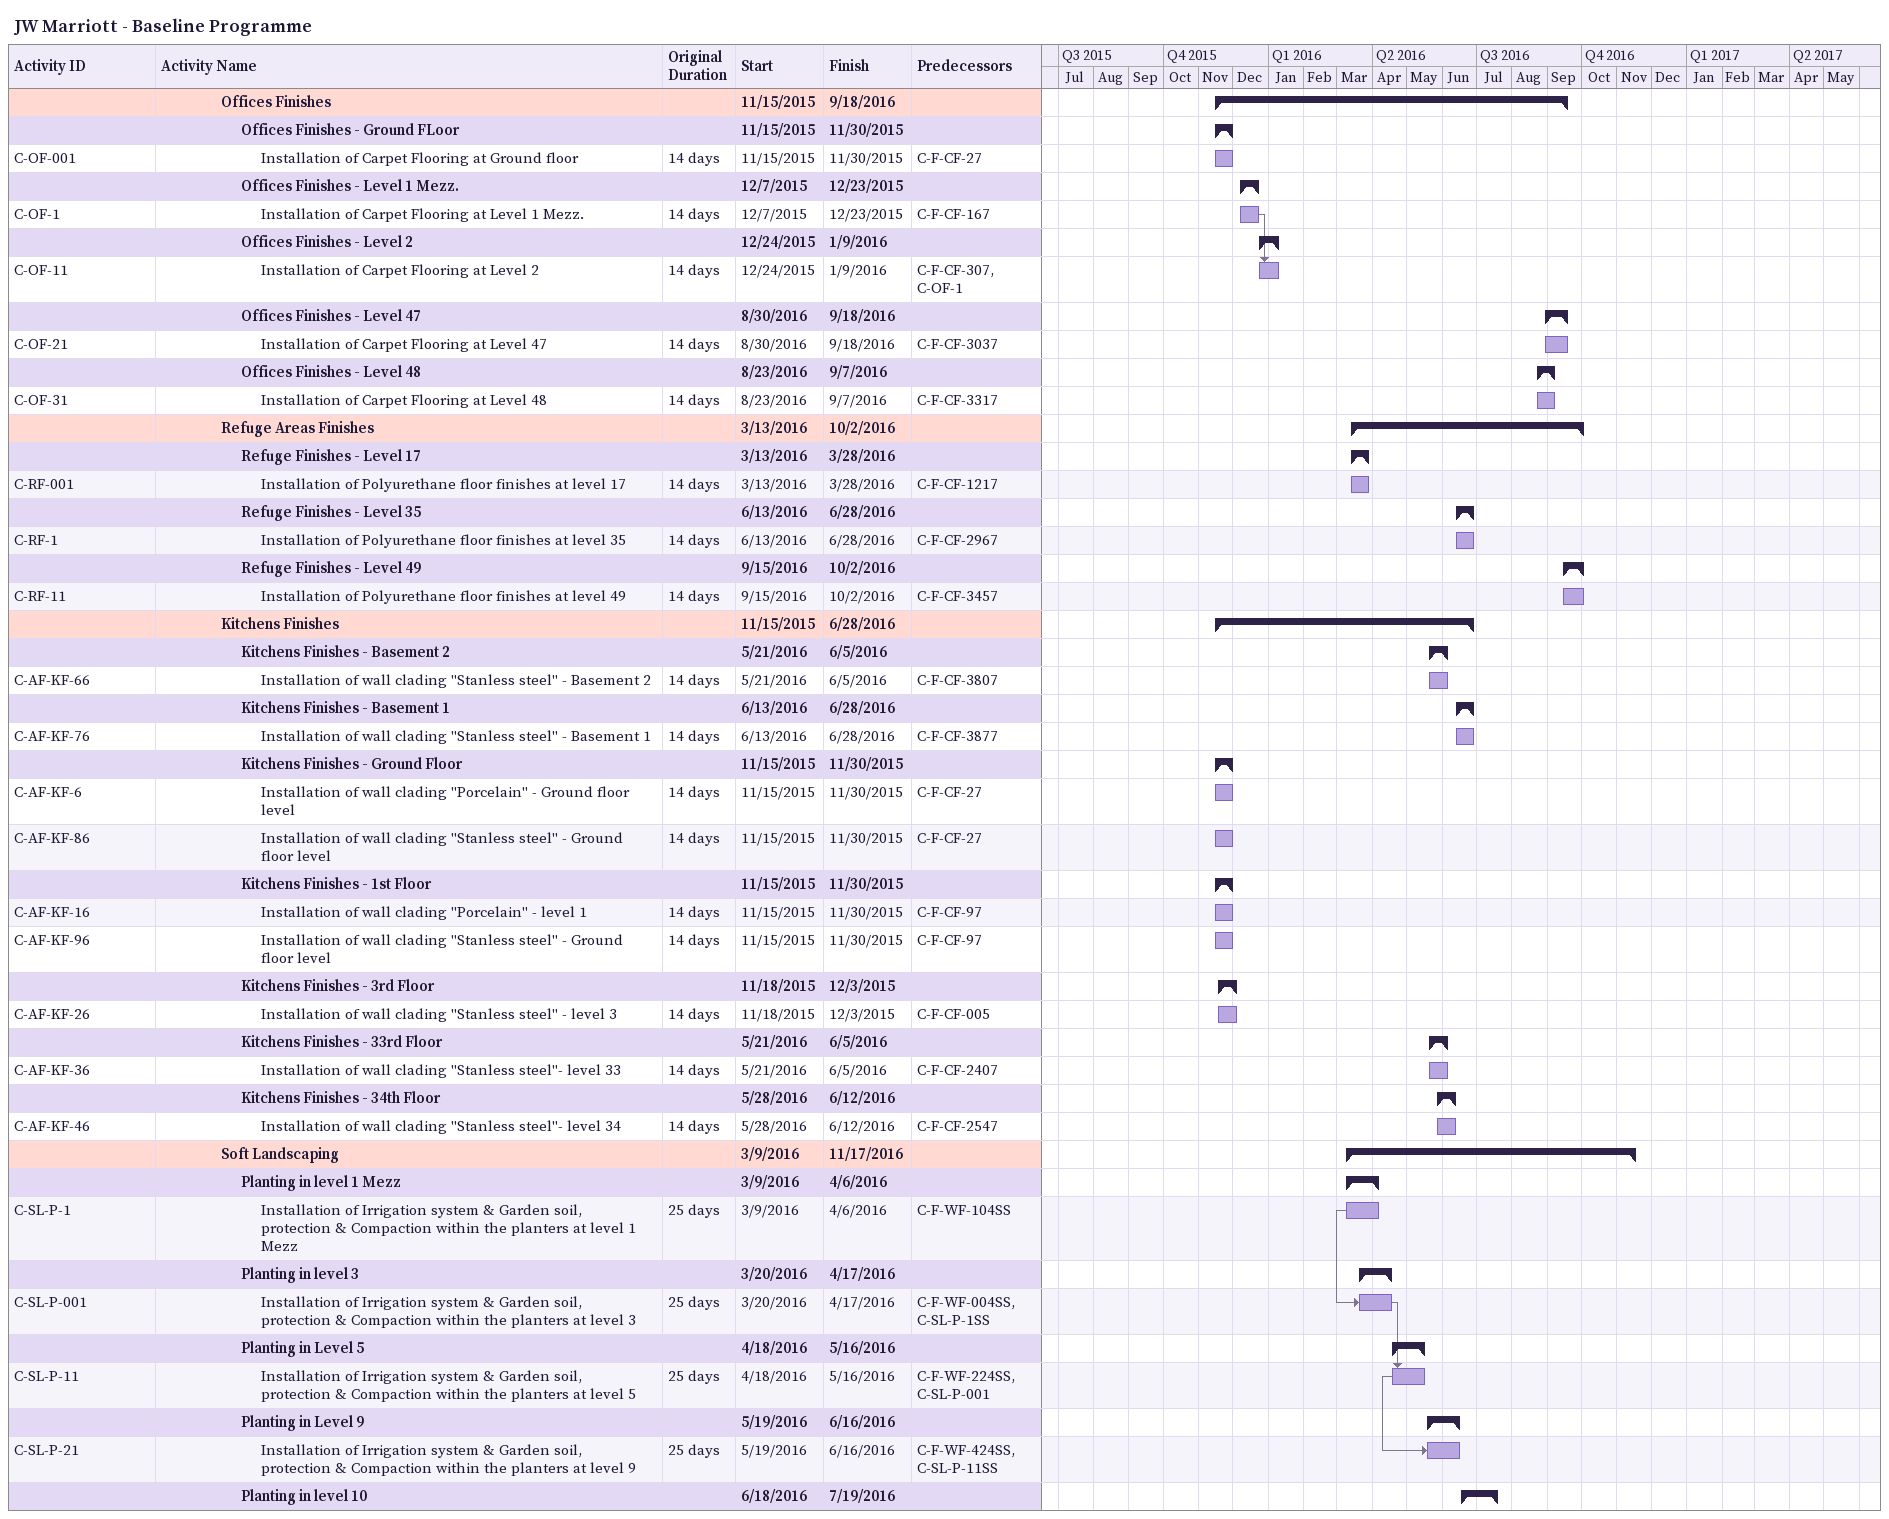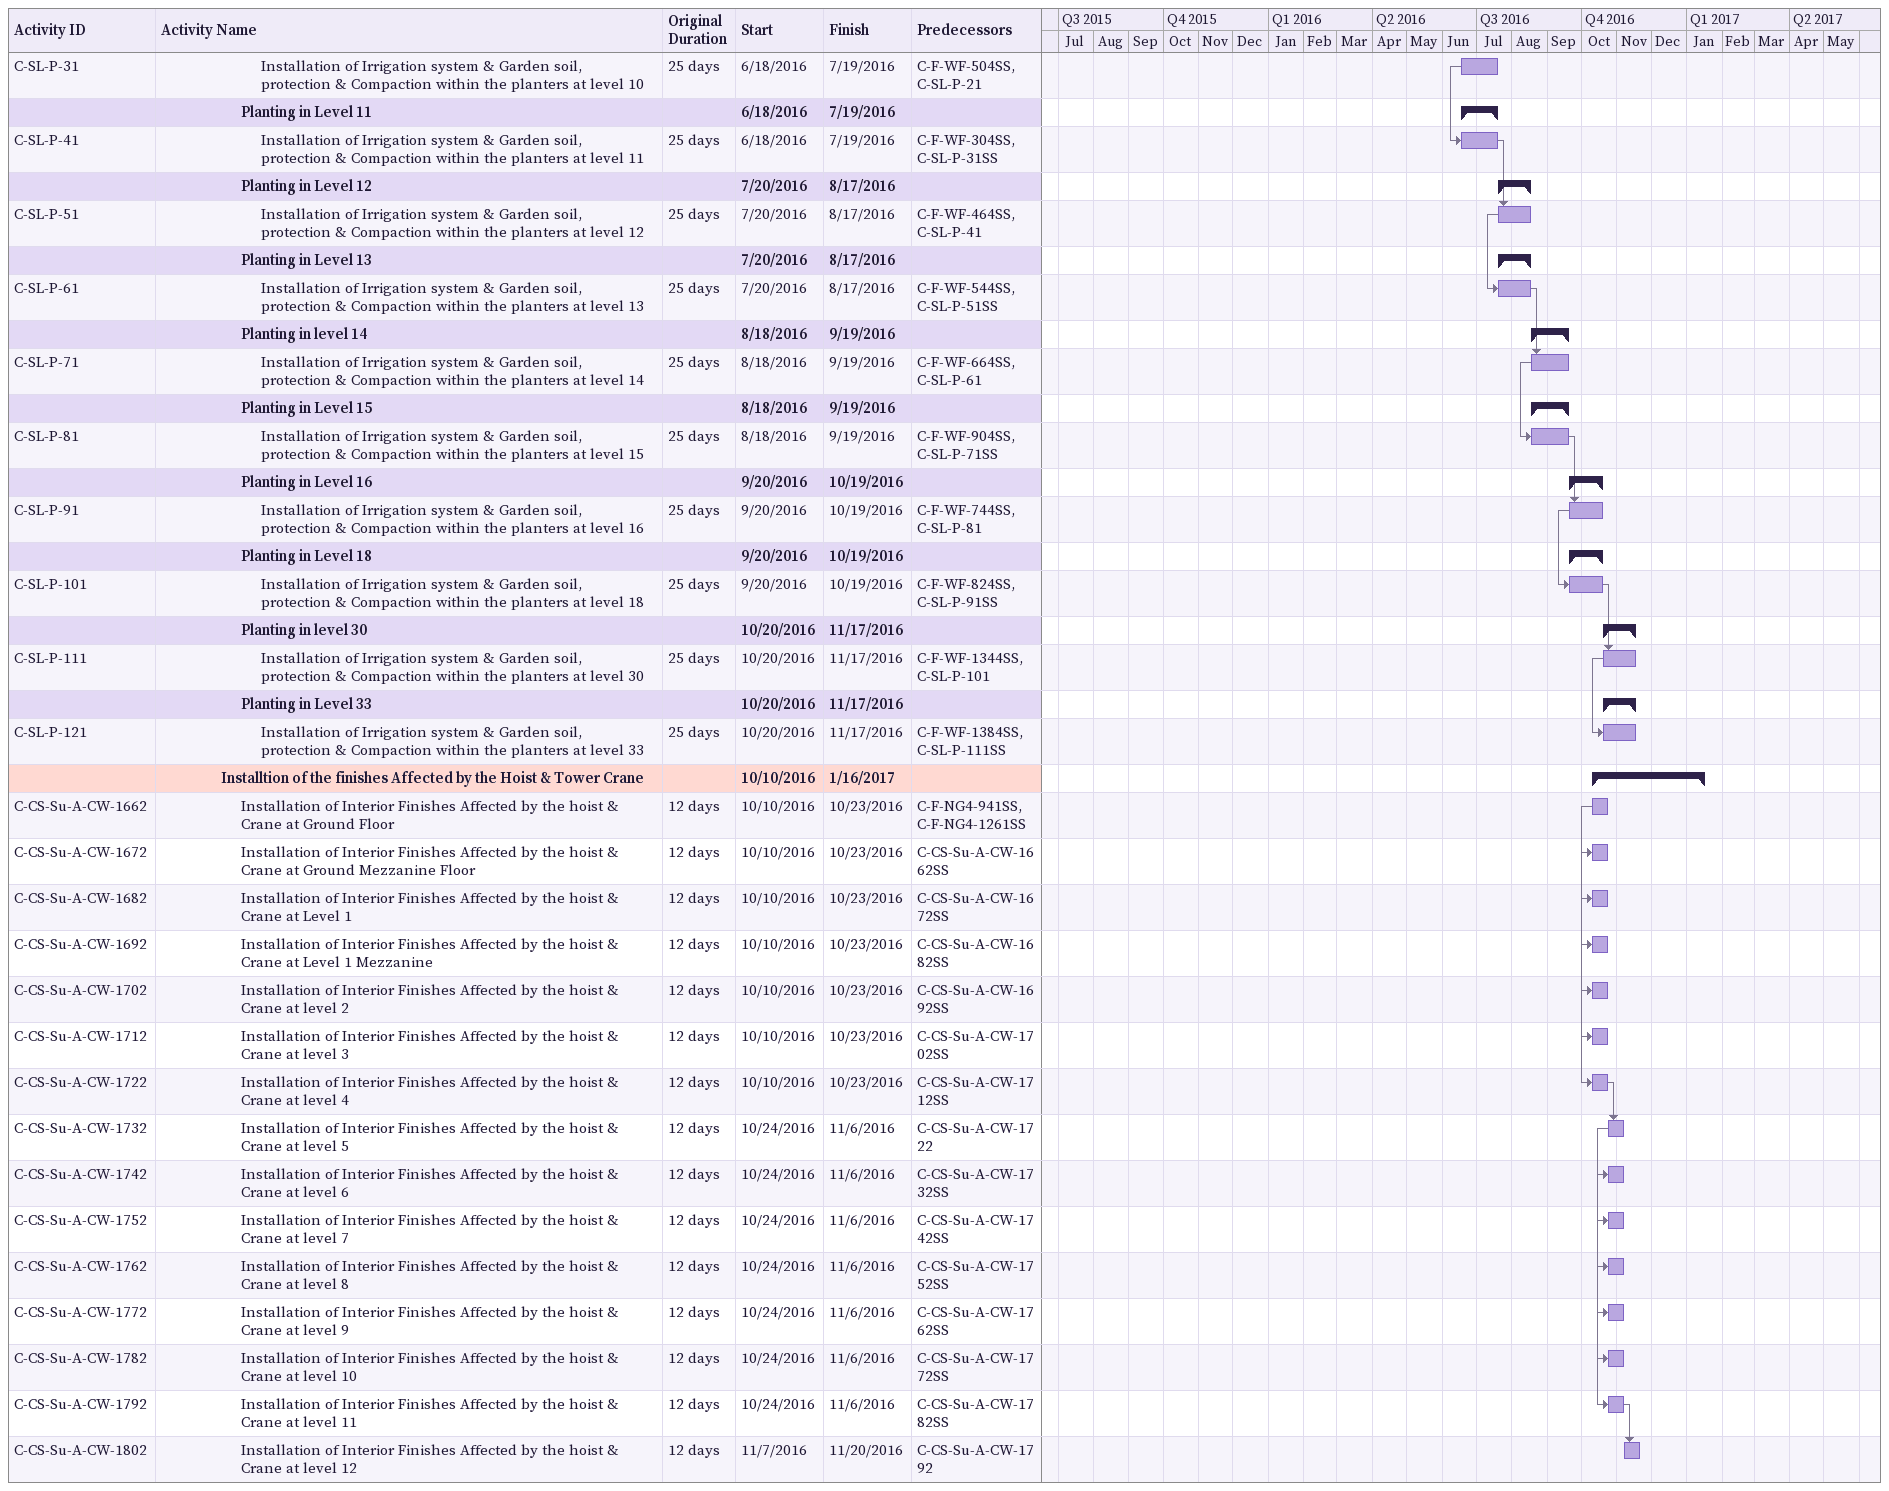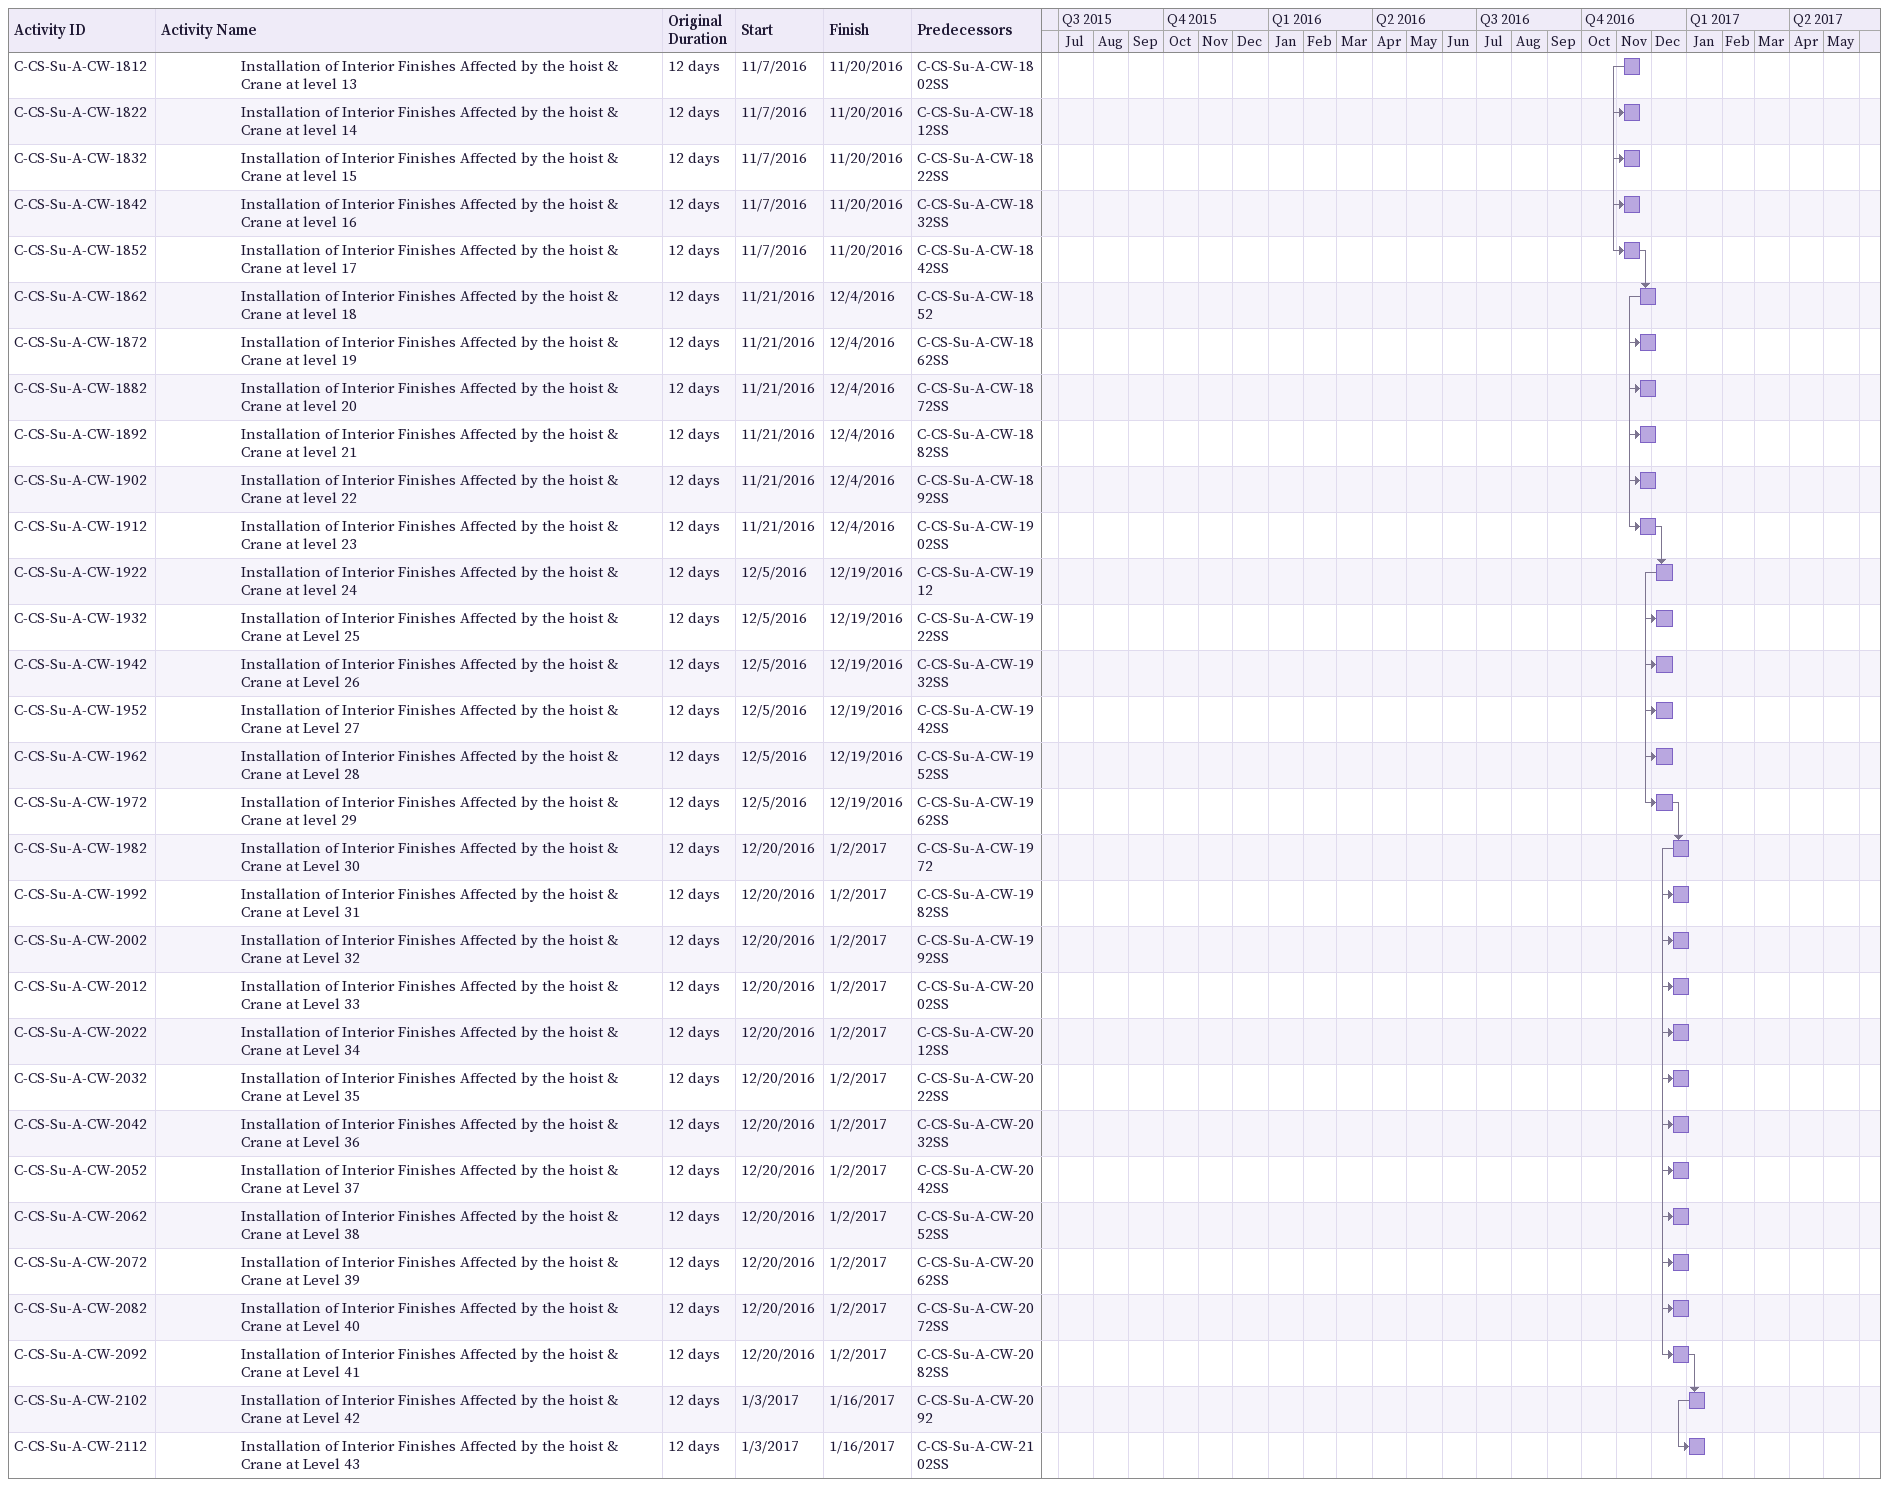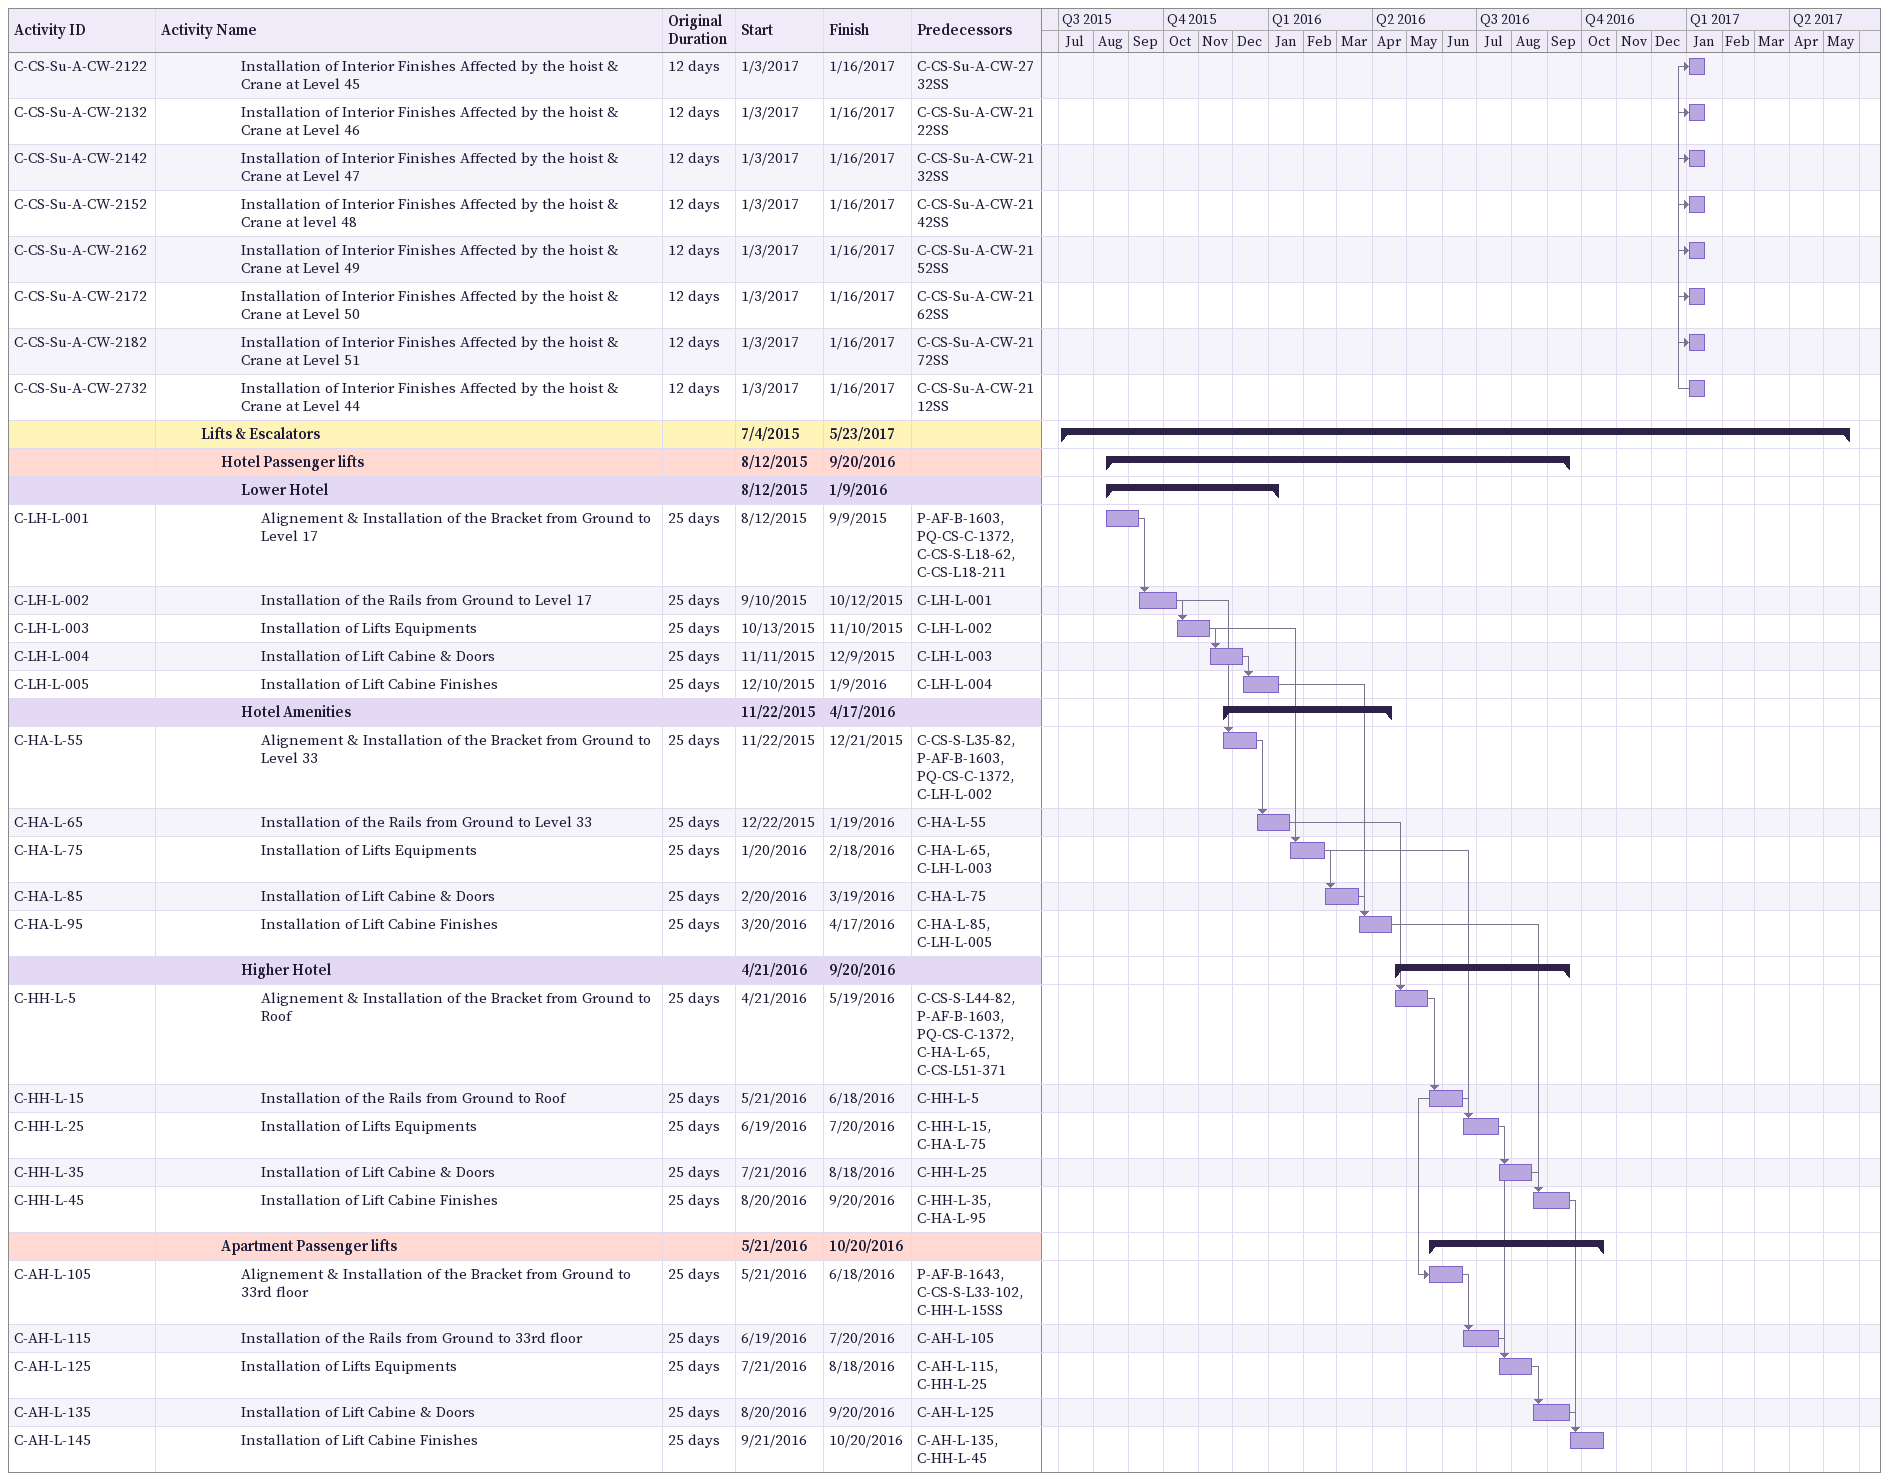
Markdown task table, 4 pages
JW Marriott - Baseline Programme

| ID | Level | Task | Original duration | Start | Finish | Predecessors |
|---|---|---|---|---|---|---|
|  | 4 | **Offices Finishes** |  | 2015-11-15 | 2016-09-18 |  |
|  | 5 | **Offices Finishes - Ground FLoor** |  | 2015-11-15 | 2015-11-30 |  |
| C-OF-001 | 6 | Installation of Carpet Flooring at Ground floor | 14d | 2015-11-15 | 2015-11-30 | C-F-CF-27 |
|  | 5 | **Offices Finishes - Level 1 Mezz.** |  | 2015-12-07 | 2015-12-23 |  |
| C-OF-1 | 6 | Installation of Carpet Flooring at Level 1 Mezz. | 14d | 2015-12-07 | 2015-12-23 | C-F-CF-167 |
|  | 5 | **Offices Finishes - Level 2** |  | 2015-12-24 | 2016-01-09 |  |
| C-OF-11 | 6 | Installation of Carpet Flooring at Level 2 | 14d | 2015-12-24 | 2016-01-09 | C-F-CF-307, C-OF-1 |
|  | 5 | **Offices Finishes - Level 47** |  | 2016-08-30 | 2016-09-18 |  |
| C-OF-21 | 6 | Installation of Carpet Flooring at Level 47 | 14d | 2016-08-30 | 2016-09-18 | C-F-CF-3037 |
|  | 5 | **Offices Finishes - Level 48** |  | 2016-08-23 | 2016-09-07 |  |
| C-OF-31 | 6 | Installation of Carpet Flooring at Level 48 | 14d | 2016-08-23 | 2016-09-07 | C-F-CF-3317 |
|  | 4 | **Refuge Areas Finishes** |  | 2016-03-13 | 2016-10-02 |  |
|  | 5 | **Refuge Finishes - Level 17** |  | 2016-03-13 | 2016-03-28 |  |
| C-RF-001 | 6 | Installation of Polyurethane floor finishes at level 17 | 14d | 2016-03-13 | 2016-03-28 | C-F-CF-1217 |
|  | 5 | **Refuge Finishes - Level 35** |  | 2016-06-13 | 2016-06-28 |  |
| C-RF-1 | 6 | Installation of Polyurethane floor finishes at level 35 | 14d | 2016-06-13 | 2016-06-28 | C-F-CF-2967 |
|  | 5 | **Refuge Finishes - Level 49** |  | 2016-09-15 | 2016-10-02 |  |
| C-RF-11 | 6 | Installation of Polyurethane floor finishes at level 49 | 14d | 2016-09-15 | 2016-10-02 | C-F-CF-3457 |
|  | 4 | **Kitchens Finishes** |  | 2015-11-15 | 2016-06-28 |  |
|  | 5 | **Kitchens Finishes - Basement 2** |  | 2016-05-21 | 2016-06-05 |  |
| C-AF-KF-66 | 6 | Installation of wall clading "Stanless steel" - Basement 2 | 14d | 2016-05-21 | 2016-06-05 | C-F-CF-3807 |
|  | 5 | **Kitchens Finishes - Basement 1** |  | 2016-06-13 | 2016-06-28 |  |
| C-AF-KF-76 | 6 | Installation of wall clading "Stanless steel" - Basement 1 | 14d | 2016-06-13 | 2016-06-28 | C-F-CF-3877 |
|  | 5 | **Kitchens Finishes - Ground Floor** |  | 2015-11-15 | 2015-11-30 |  |
| C-AF-KF-6 | 6 | Installation of wall clading "Porcelain" - Ground floor level | 14d | 2015-11-15 | 2015-11-30 | C-F-CF-27 |
| C-AF-KF-86 | 6 | Installation of wall clading "Stanless steel" - Ground floor level | 14d | 2015-11-15 | 2015-11-30 | C-F-CF-27 |
|  | 5 | **Kitchens Finishes - 1st Floor** |  | 2015-11-15 | 2015-11-30 |  |
| C-AF-KF-16 | 6 | Installation of wall clading "Porcelain" - level 1 | 14d | 2015-11-15 | 2015-11-30 | C-F-CF-97 |
| C-AF-KF-96 | 6 | Installation of wall clading "Stanless steel" - Ground floor level | 14d | 2015-11-15 | 2015-11-30 | C-F-CF-97 |
|  | 5 | **Kitchens Finishes - 3rd Floor** |  | 2015-11-18 | 2015-12-03 |  |
| C-AF-KF-26 | 6 | Installation of wall clading "Stanless steel" - level 3 | 14d | 2015-11-18 | 2015-12-03 | C-F-CF-005 |
|  | 5 | **Kitchens Finishes - 33rd Floor** |  | 2016-05-21 | 2016-06-05 |  |
| C-AF-KF-36 | 6 | Installation of wall clading "Stanless steel"- level 33 | 14d | 2016-05-21 | 2016-06-05 | C-F-CF-2407 |
|  | 5 | **Kitchens Finishes - 34th Floor** |  | 2016-05-28 | 2016-06-12 |  |
| C-AF-KF-46 | 6 | Installation of wall clading "Stanless steel"- level 34 | 14d | 2016-05-28 | 2016-06-12 | C-F-CF-2547 |
|  | 4 | **Soft Landscaping** |  | 2016-03-09 | 2016-11-17 |  |
|  | 5 | **Planting in level 1 Mezz** |  | 2016-03-09 | 2016-04-06 |  |
| C-SL-P-1 | 6 | Installation of Irrigation system & Garden soil, protection & Compaction within the planters at level 1 Mezz | 25d | 2016-03-09 | 2016-04-06 | C-F-WF-104SS |
|  | 5 | **Planting in level 3** |  | 2016-03-20 | 2016-04-17 |  |
| C-SL-P-001 | 6 | Installation of Irrigation system & Garden soil, protection & Compaction within the planters at level 3 | 25d | 2016-03-20 | 2016-04-17 | C-F-WF-004SS, C-SL-P-1SS |
|  | 5 | **Planting in Level 5** |  | 2016-04-18 | 2016-05-16 |  |
| C-SL-P-11 | 6 | Installation of Irrigation system & Garden soil, protection & Compaction within the planters at level 5 | 25d | 2016-04-18 | 2016-05-16 | C-F-WF-224SS, C-SL-P-001 |
|  | 5 | **Planting in Level 9** |  | 2016-05-19 | 2016-06-16 |  |
| C-SL-P-21 | 6 | Installation of Irrigation system & Garden soil, protection & Compaction within the planters at level 9 | 25d | 2016-05-19 | 2016-06-16 | C-F-WF-424SS, C-SL-P-11SS |
|  | 5 | **Planting in level 10** |  | 2016-06-18 | 2016-07-19 |  |
| C-SL-P-31 | 6 | Installation of Irrigation system & Garden soil, protection & Compaction within the planters at level 10 | 25d | 2016-06-18 | 2016-07-19 | C-F-WF-504SS, C-SL-P-21 |
|  | 5 | **Planting in Level 11** |  | 2016-06-18 | 2016-07-19 |  |
| C-SL-P-41 | 6 | Installation of Irrigation system & Garden soil, protection & Compaction within the planters at level 11 | 25d | 2016-06-18 | 2016-07-19 | C-F-WF-304SS, C-SL-P-31SS |
|  | 5 | **Planting in Level 12** |  | 2016-07-20 | 2016-08-17 |  |
| C-SL-P-51 | 6 | Installation of Irrigation system & Garden soil, protection & Compaction within the planters at level 12 | 25d | 2016-07-20 | 2016-08-17 | C-F-WF-464SS, C-SL-P-41 |
|  | 5 | **Planting in Level 13** |  | 2016-07-20 | 2016-08-17 |  |
| C-SL-P-61 | 6 | Installation of Irrigation system & Garden soil, protection & Compaction within the planters at level 13 | 25d | 2016-07-20 | 2016-08-17 | C-F-WF-544SS, C-SL-P-51SS |
|  | 5 | **Planting in level 14** |  | 2016-08-18 | 2016-09-19 |  |
| C-SL-P-71 | 6 | Installation of Irrigation system & Garden soil, protection & Compaction within the planters at level 14 | 25d | 2016-08-18 | 2016-09-19 | C-F-WF-664SS, C-SL-P-61 |
|  | 5 | **Planting in Level 15** |  | 2016-08-18 | 2016-09-19 |  |
| C-SL-P-81 | 6 | Installation of Irrigation system & Garden soil, protection & Compaction within the planters at level 15 | 25d | 2016-08-18 | 2016-09-19 | C-F-WF-904SS, C-SL-P-71SS |
|  | 5 | **Planting in Level 16** |  | 2016-09-20 | 2016-10-19 |  |
| C-SL-P-91 | 6 | Installation of Irrigation system & Garden soil, protection & Compaction within the planters at level 16 | 25d | 2016-09-20 | 2016-10-19 | C-F-WF-744SS, C-SL-P-81 |
|  | 5 | **Planting in Level 18** |  | 2016-09-20 | 2016-10-19 |  |
| C-SL-P-101 | 6 | Installation of Irrigation system & Garden soil, protection & Compaction within the planters at level 18 | 25d | 2016-09-20 | 2016-10-19 | C-F-WF-824SS, C-SL-P-91SS |
|  | 5 | **Planting in level 30** |  | 2016-10-20 | 2016-11-17 |  |
| C-SL-P-111 | 6 | Installation of Irrigation system & Garden soil, protection & Compaction within the planters at level 30 | 25d | 2016-10-20 | 2016-11-17 | C-F-WF-1344SS, C-SL-P-101 |
|  | 5 | **Planting in Level 33** |  | 2016-10-20 | 2016-11-17 |  |
| C-SL-P-121 | 6 | Installation of Irrigation system & Garden soil, protection & Compaction within the planters at level 33 | 25d | 2016-10-20 | 2016-11-17 | C-F-WF-1384SS, C-SL-P-111SS |
|  | 4 | **Installtion of the finishes Affected by the Hoist & Tower Crane** |  | 2016-10-10 | 2017-01-16 |  |
| C-CS-Su-A-CW-1662 | 5 | Installation of Interior Finishes Affected by the hoist & Crane at Ground Floor | 12d | 2016-10-10 | 2016-10-23 | C-F-NG4-941SS, C-F-NG4-1261SS |
| C-CS-Su-A-CW-1672 | 5 | Installation of Interior Finishes Affected by the hoist & Crane at Ground Mezzanine Floor | 12d | 2016-10-10 | 2016-10-23 | C-CS-Su-A-CW-1662SS |
| C-CS-Su-A-CW-1682 | 5 | Installation of Interior Finishes Affected by the hoist & Crane at Level 1 | 12d | 2016-10-10 | 2016-10-23 | C-CS-Su-A-CW-1672SS |
| C-CS-Su-A-CW-1692 | 5 | Installation of Interior Finishes Affected by the hoist & Crane at Level 1 Mezzanine | 12d | 2016-10-10 | 2016-10-23 | C-CS-Su-A-CW-1682SS |
| C-CS-Su-A-CW-1702 | 5 | Installation of Interior Finishes Affected by the hoist & Crane at level 2 | 12d | 2016-10-10 | 2016-10-23 | C-CS-Su-A-CW-1692SS |
| C-CS-Su-A-CW-1712 | 5 | Installation of Interior Finishes Affected by the hoist & Crane at level 3 | 12d | 2016-10-10 | 2016-10-23 | C-CS-Su-A-CW-1702SS |
| C-CS-Su-A-CW-1722 | 5 | Installation of Interior Finishes Affected by the hoist & Crane at level 4 | 12d | 2016-10-10 | 2016-10-23 | C-CS-Su-A-CW-1712SS |
| C-CS-Su-A-CW-1732 | 5 | Installation of Interior Finishes Affected by the hoist & Crane at level 5 | 12d | 2016-10-24 | 2016-11-06 | C-CS-Su-A-CW-1722 |
| C-CS-Su-A-CW-1742 | 5 | Installation of Interior Finishes Affected by the hoist & Crane at level 6 | 12d | 2016-10-24 | 2016-11-06 | C-CS-Su-A-CW-1732SS |
| C-CS-Su-A-CW-1752 | 5 | Installation of Interior Finishes Affected by the hoist & Crane at level 7 | 12d | 2016-10-24 | 2016-11-06 | C-CS-Su-A-CW-1742SS |
| C-CS-Su-A-CW-1762 | 5 | Installation of Interior Finishes Affected by the hoist & Crane at level 8 | 12d | 2016-10-24 | 2016-11-06 | C-CS-Su-A-CW-1752SS |
| C-CS-Su-A-CW-1772 | 5 | Installation of Interior Finishes Affected by the hoist & Crane at level 9 | 12d | 2016-10-24 | 2016-11-06 | C-CS-Su-A-CW-1762SS |
| C-CS-Su-A-CW-1782 | 5 | Installation of Interior Finishes Affected by the hoist & Crane at level 10 | 12d | 2016-10-24 | 2016-11-06 | C-CS-Su-A-CW-1772SS |
| C-CS-Su-A-CW-1792 | 5 | Installation of Interior Finishes Affected by the hoist & Crane at level 11 | 12d | 2016-10-24 | 2016-11-06 | C-CS-Su-A-CW-1782SS |
| C-CS-Su-A-CW-1802 | 5 | Installation of Interior Finishes Affected by the hoist & Crane at level 12 | 12d | 2016-11-07 | 2016-11-20 | C-CS-Su-A-CW-1792 |
| C-CS-Su-A-CW-1812 | 5 | Installation of Interior Finishes Affected by the hoist & Crane at level 13 | 12d | 2016-11-07 | 2016-11-20 | C-CS-Su-A-CW-1802SS |
| C-CS-Su-A-CW-1822 | 5 | Installation of Interior Finishes Affected by the hoist & Crane at level 14 | 12d | 2016-11-07 | 2016-11-20 | C-CS-Su-A-CW-1812SS |
| C-CS-Su-A-CW-1832 | 5 | Installation of Interior Finishes Affected by the hoist & Crane at level 15 | 12d | 2016-11-07 | 2016-11-20 | C-CS-Su-A-CW-1822SS |
| C-CS-Su-A-CW-1842 | 5 | Installation of Interior Finishes Affected by the hoist & Crane at level 16 | 12d | 2016-11-07 | 2016-11-20 | C-CS-Su-A-CW-1832SS |
| C-CS-Su-A-CW-1852 | 5 | Installation of Interior Finishes Affected by the hoist & Crane at level 17 | 12d | 2016-11-07 | 2016-11-20 | C-CS-Su-A-CW-1842SS |
| C-CS-Su-A-CW-1862 | 5 | Installation of Interior Finishes Affected by the hoist & Crane at level 18 | 12d | 2016-11-21 | 2016-12-04 | C-CS-Su-A-CW-1852 |
| C-CS-Su-A-CW-1872 | 5 | Installation of Interior Finishes Affected by the hoist & Crane at level 19 | 12d | 2016-11-21 | 2016-12-04 | C-CS-Su-A-CW-1862SS |
| C-CS-Su-A-CW-1882 | 5 | Installation of Interior Finishes Affected by the hoist & Crane at level 20 | 12d | 2016-11-21 | 2016-12-04 | C-CS-Su-A-CW-1872SS |
| C-CS-Su-A-CW-1892 | 5 | Installation of Interior Finishes Affected by the hoist & Crane at level 21 | 12d | 2016-11-21 | 2016-12-04 | C-CS-Su-A-CW-1882SS |
| C-CS-Su-A-CW-1902 | 5 | Installation of Interior Finishes Affected by the hoist & Crane at level 22 | 12d | 2016-11-21 | 2016-12-04 | C-CS-Su-A-CW-1892SS |
| C-CS-Su-A-CW-1912 | 5 | Installation of Interior Finishes Affected by the hoist & Crane at level 23 | 12d | 2016-11-21 | 2016-12-04 | C-CS-Su-A-CW-1902SS |
| C-CS-Su-A-CW-1922 | 5 | Installation of Interior Finishes Affected by the hoist & Crane at level 24 | 12d | 2016-12-05 | 2016-12-19 | C-CS-Su-A-CW-1912 |
| C-CS-Su-A-CW-1932 | 5 | Installation of Interior Finishes Affected by the hoist & Crane at Level 25 | 12d | 2016-12-05 | 2016-12-19 | C-CS-Su-A-CW-1922SS |
| C-CS-Su-A-CW-1942 | 5 | Installation of Interior Finishes Affected by the hoist & Crane at Level 26 | 12d | 2016-12-05 | 2016-12-19 | C-CS-Su-A-CW-1932SS |
| C-CS-Su-A-CW-1952 | 5 | Installation of Interior Finishes Affected by the hoist & Crane at Level 27 | 12d | 2016-12-05 | 2016-12-19 | C-CS-Su-A-CW-1942SS |
| C-CS-Su-A-CW-1962 | 5 | Installation of Interior Finishes Affected by the hoist & Crane at Level 28 | 12d | 2016-12-05 | 2016-12-19 | C-CS-Su-A-CW-1952SS |
| C-CS-Su-A-CW-1972 | 5 | Installation of Interior Finishes Affected by the hoist & Crane at level 29 | 12d | 2016-12-05 | 2016-12-19 | C-CS-Su-A-CW-1962SS |
| C-CS-Su-A-CW-1982 | 5 | Installation of Interior Finishes Affected by the hoist & Crane at Level 30 | 12d | 2016-12-20 | 2017-01-02 | C-CS-Su-A-CW-1972 |
| C-CS-Su-A-CW-1992 | 5 | Installation of Interior Finishes Affected by the hoist & Crane at Level 31 | 12d | 2016-12-20 | 2017-01-02 | C-CS-Su-A-CW-1982SS |
| C-CS-Su-A-CW-2002 | 5 | Installation of Interior Finishes Affected by the hoist & Crane at Level 32 | 12d | 2016-12-20 | 2017-01-02 | C-CS-Su-A-CW-1992SS |
| C-CS-Su-A-CW-2012 | 5 | Installation of Interior Finishes Affected by the hoist & Crane at Level 33 | 12d | 2016-12-20 | 2017-01-02 | C-CS-Su-A-CW-2002SS |
| C-CS-Su-A-CW-2022 | 5 | Installation of Interior Finishes Affected by the hoist & Crane at Level 34 | 12d | 2016-12-20 | 2017-01-02 | C-CS-Su-A-CW-2012SS |
| C-CS-Su-A-CW-2032 | 5 | Installation of Interior Finishes Affected by the hoist & Crane at Level 35 | 12d | 2016-12-20 | 2017-01-02 | C-CS-Su-A-CW-2022SS |
| C-CS-Su-A-CW-2042 | 5 | Installation of Interior Finishes Affected by the hoist & Crane at Level 36 | 12d | 2016-12-20 | 2017-01-02 | C-CS-Su-A-CW-2032SS |
| C-CS-Su-A-CW-2052 | 5 | Installation of Interior Finishes Affected by the hoist & Crane at Level 37 | 12d | 2016-12-20 | 2017-01-02 | C-CS-Su-A-CW-2042SS |
| C-CS-Su-A-CW-2062 | 5 | Installation of Interior Finishes Affected by the hoist & Crane at Level 38 | 12d | 2016-12-20 | 2017-01-02 | C-CS-Su-A-CW-2052SS |
| C-CS-Su-A-CW-2072 | 5 | Installation of Interior Finishes Affected by the hoist & Crane at Level 39 | 12d | 2016-12-20 | 2017-01-02 | C-CS-Su-A-CW-2062SS |
| C-CS-Su-A-CW-2082 | 5 | Installation of Interior Finishes Affected by the hoist & Crane at Level 40 | 12d | 2016-12-20 | 2017-01-02 | C-CS-Su-A-CW-2072SS |
| C-CS-Su-A-CW-2092 | 5 | Installation of Interior Finishes Affected by the hoist & Crane at Level 41 | 12d | 2016-12-20 | 2017-01-02 | C-CS-Su-A-CW-2082SS |
| C-CS-Su-A-CW-2102 | 5 | Installation of Interior Finishes Affected by the hoist & Crane at Level 42 | 12d | 2017-01-03 | 2017-01-16 | C-CS-Su-A-CW-2092 |
| C-CS-Su-A-CW-2112 | 5 | Installation of Interior Finishes Affected by the hoist & Crane at Level 43 | 12d | 2017-01-03 | 2017-01-16 | C-CS-Su-A-CW-2102SS |
| C-CS-Su-A-CW-2122 | 5 | Installation of Interior Finishes Affected by the hoist & Crane at Level 45 | 12d | 2017-01-03 | 2017-01-16 | C-CS-Su-A-CW-2732SS |
| C-CS-Su-A-CW-2132 | 5 | Installation of Interior Finishes Affected by the hoist & Crane at Level 46 | 12d | 2017-01-03 | 2017-01-16 | C-CS-Su-A-CW-2122SS |
| C-CS-Su-A-CW-2142 | 5 | Installation of Interior Finishes Affected by the hoist & Crane at Level 47 | 12d | 2017-01-03 | 2017-01-16 | C-CS-Su-A-CW-2132SS |
| C-CS-Su-A-CW-2152 | 5 | Installation of Interior Finishes Affected by the hoist & Crane at level 48 | 12d | 2017-01-03 | 2017-01-16 | C-CS-Su-A-CW-2142SS |
| C-CS-Su-A-CW-2162 | 5 | Installation of Interior Finishes Affected by the hoist & Crane at Level 49 | 12d | 2017-01-03 | 2017-01-16 | C-CS-Su-A-CW-2152SS |
| C-CS-Su-A-CW-2172 | 5 | Installation of Interior Finishes Affected by the hoist & Crane at Level 50 | 12d | 2017-01-03 | 2017-01-16 | C-CS-Su-A-CW-2162SS |
| C-CS-Su-A-CW-2182 | 5 | Installation of Interior Finishes Affected by the hoist & Crane at Level 51 | 12d | 2017-01-03 | 2017-01-16 | C-CS-Su-A-CW-2172SS |
| C-CS-Su-A-CW-2732 | 5 | Installation of Interior Finishes Affected by the hoist & Crane at Level 44 | 12d | 2017-01-03 | 2017-01-16 | C-CS-Su-A-CW-2112SS |
|  | 3 | **Lifts & Escalators** |  | 2015-07-04 | 2017-05-23 |  |
|  | 4 | **Hotel Passenger lifts** |  | 2015-08-12 | 2016-09-20 |  |
|  | 5 | **Lower Hotel** |  | 2015-08-12 | 2016-01-09 |  |
| C-LH-L-001 | 6 | Alignement & Installation of the Bracket from Ground to Level 17 | 25d | 2015-08-12 | 2015-09-09 | P-AF-B-1603, PQ-CS-C-1372, C-CS-S-L18-62, C-CS-L18-211 |
| C-LH-L-002 | 6 | Installation of the Rails from Ground to Level 17 | 25d | 2015-09-10 | 2015-10-12 | C-LH-L-001 |
| C-LH-L-003 | 6 | Installation of Lifts Equipments | 25d | 2015-10-13 | 2015-11-10 | C-LH-L-002 |
| C-LH-L-004 | 6 | Installation of Lift Cabine & Doors | 25d | 2015-11-11 | 2015-12-09 | C-LH-L-003 |
| C-LH-L-005 | 6 | Installation of Lift Cabine Finishes | 25d | 2015-12-10 | 2016-01-09 | C-LH-L-004 |
|  | 5 | **Hotel Amenities** |  | 2015-11-22 | 2016-04-17 |  |
| C-HA-L-55 | 6 | Alignement & Installation of the Bracket from Ground to Level 33 | 25d | 2015-11-22 | 2015-12-21 | C-CS-S-L35-82, P-AF-B-1603, PQ-CS-C-1372, C-LH-L-002 |
| C-HA-L-65 | 6 | Installation of the Rails from Ground to Level 33 | 25d | 2015-12-22 | 2016-01-19 | C-HA-L-55 |
| C-HA-L-75 | 6 | Installation of Lifts Equipments | 25d | 2016-01-20 | 2016-02-18 | C-HA-L-65, C-LH-L-003 |
| C-HA-L-85 | 6 | Installation of Lift Cabine & Doors | 25d | 2016-02-20 | 2016-03-19 | C-HA-L-75 |
| C-HA-L-95 | 6 | Installation of Lift Cabine Finishes | 25d | 2016-03-20 | 2016-04-17 | C-HA-L-85, C-LH-L-005 |
|  | 5 | **Higher Hotel** |  | 2016-04-21 | 2016-09-20 |  |
| C-HH-L-5 | 6 | Alignement & Installation of the Bracket from Ground to Roof | 25d | 2016-04-21 | 2016-05-19 | C-CS-S-L44-82, P-AF-B-1603, PQ-CS-C-1372, C-HA-L-65, C-CS-L51-371 |
| C-HH-L-15 | 6 | Installation of the Rails from Ground to Roof | 25d | 2016-05-21 | 2016-06-18 | C-HH-L-5 |
| C-HH-L-25 | 6 | Installation of Lifts Equipments | 25d | 2016-06-19 | 2016-07-20 | C-HH-L-15, C-HA-L-75 |
| C-HH-L-35 | 6 | Installation of Lift Cabine & Doors | 25d | 2016-07-21 | 2016-08-18 | C-HH-L-25 |
| C-HH-L-45 | 6 | Installation of Lift Cabine Finishes | 25d | 2016-08-20 | 2016-09-20 | C-HH-L-35, C-HA-L-95 |
|  | 4 | **Apartment Passenger lifts** |  | 2016-05-21 | 2016-10-20 |  |
| C-AH-L-105 | 5 | Alignement & Installation of the Bracket from Ground to 33rd floor | 25d | 2016-05-21 | 2016-06-18 | P-AF-B-1643, C-CS-S-L33-102, C-HH-L-15SS |
| C-AH-L-115 | 5 | Installation of the Rails from Ground to 33rd floor | 25d | 2016-06-19 | 2016-07-20 | C-AH-L-105 |
| C-AH-L-125 | 5 | Installation of Lifts Equipments | 25d | 2016-07-21 | 2016-08-18 | C-AH-L-115, C-HH-L-25 |
| C-AH-L-135 | 5 | Installation of Lift Cabine & Doors | 25d | 2016-08-20 | 2016-09-20 | C-AH-L-125 |
| C-AH-L-145 | 5 | Installation of Lift Cabine Finishes | 25d | 2016-09-21 | 2016-10-20 | C-AH-L-135, C-HH-L-45 |
